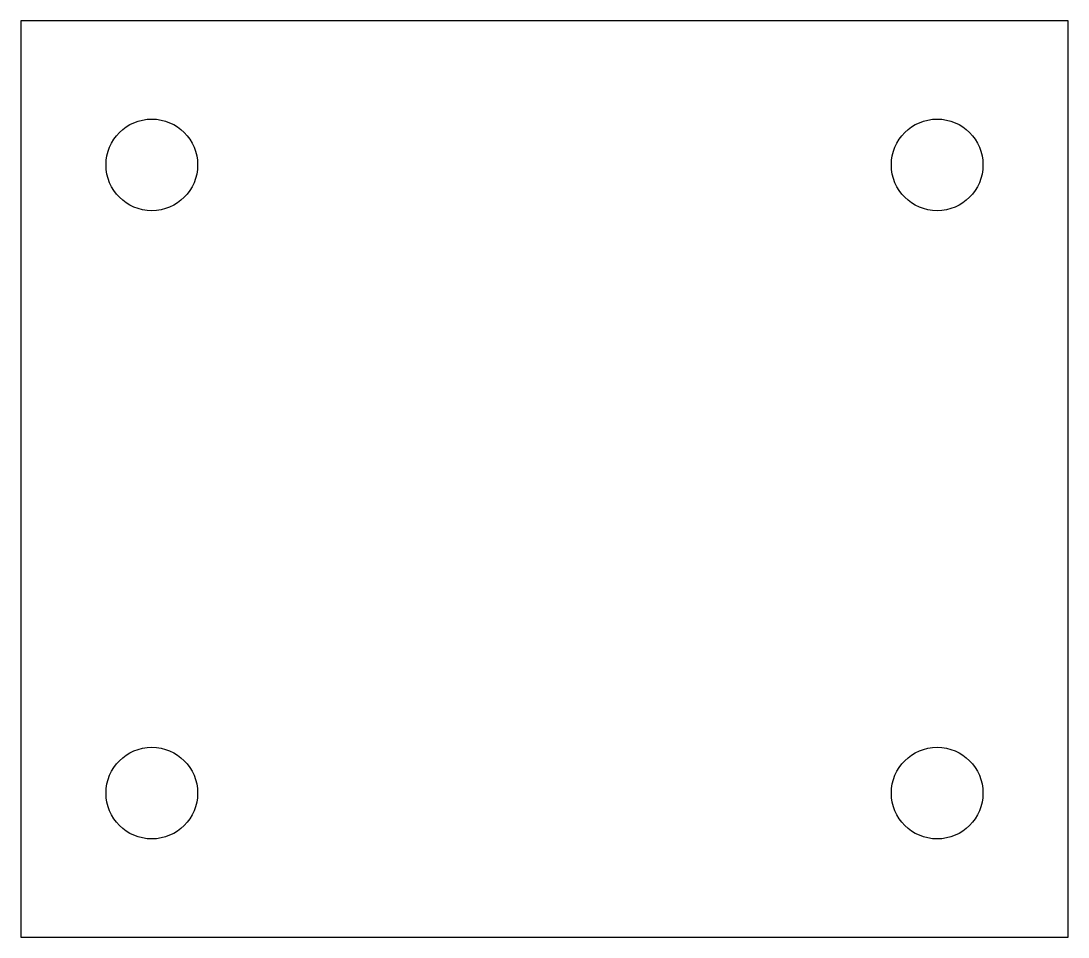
# Model space of a CAD drawing. Header units: millimetres. Extents: x 0 to 40, y 0 to 35.
import ezdxf

# ---------------------------------------------------------------- set-up
doc = ezdxf.new("R2010")
doc.units = ezdxf.units.MM

msp = doc.modelspace()

# ---------------------------------------------------------------- linework, layer by layer
at = {"color": 7, "linetype": 'Continuous', "lineweight": 25}
for p, q in [((0, 35), (0, 0)), ((40, 35), (0, 35)), ((40, 0), (40, 35)), ((0, 0), (40, 0))]:
    msp.add_line(p, q, dxfattribs=at)
for centre in [(5, 29.5), (35, 29.5), (5, 5.5), (35, 5.5)]:
    msp.add_circle(centre, 1.75, dxfattribs=at)

doc.saveas('drawing.dxf')
